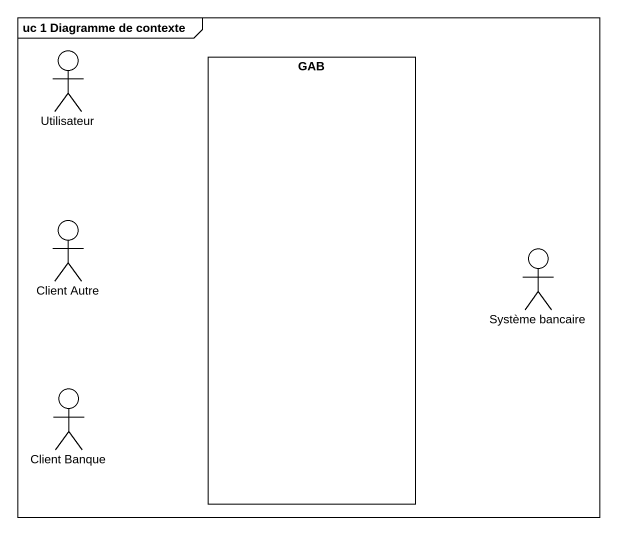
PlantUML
@startuml
mainframe uc 1 Diagramme de contexte
actor Utilisateur
rectangle GAB
actor "Client Autre" as Client_Autre
actor "Système bancaire" as Système_bancaire
actor "Client Banque" as Client_Banque
@enduml
